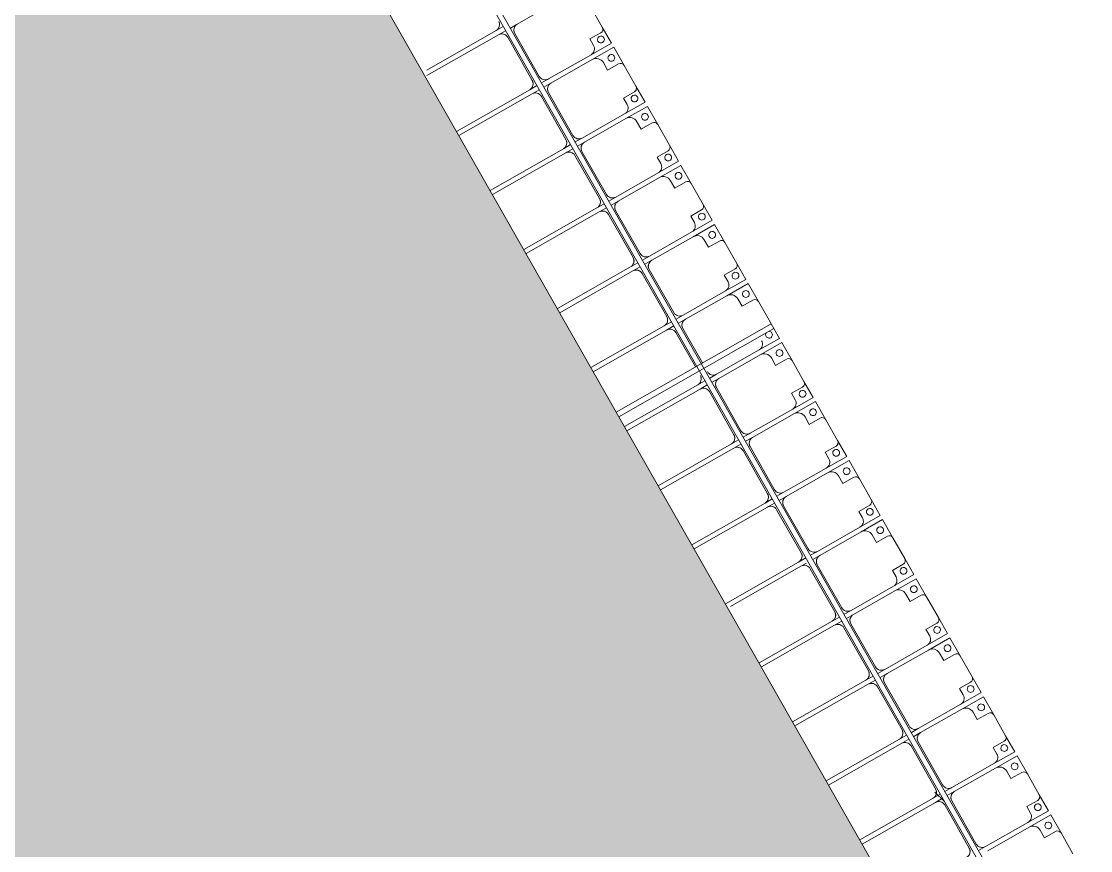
# Model space of a CAD drawing. Header units: millimetres. Extents: x -861324 to 439029, y -308065 to 694685.
# Drawn here: x -107971 to -100100, y -11007 to -4905 of the extents above; entities that cross this region are included whole.
import ezdxf

# ---------------------------------------------------------------- set-up
doc = ezdxf.new("R2010")
doc.units = ezdxf.units.MM
for name, color, linetype, lineweight in [('A-DETL-GENF', 92, 'Continuous', 9), ('A-DETL-THIN', 151, 'Continuous', 9), ('A-GENM', 13, 'Continuous', 9), ('C-TOPO-MAJR', 7, 'Continuous', 35), ('S-BEAM', 12, 'Continuous', 9)]:
    doc.layers.add(name, color=color, linetype=linetype, lineweight=lineweight)

# ---------------------------------------------------------------- blocks, each defined once
blk = doc.blocks.new('Dải phao đi lại kèm đỡ invester - DẢI PHAO ĐI LẠI-15551-BỐ TRÍ BÈ PIN HỒ BẢN MÒNG')
at = {"layer": 'A-GENM', "color": 7}
for p, q in [((93088.2, 1312.2), (92911.8, 1312.2)), ((93118.2, 1189.7), (93118.2, 1282.2)), ((93381.8, 1282.2), (93381.8, 1189.7)), ((93588.2, 1312.2), (93411.8, 1312.2)), ((93618.2, 1189.7), (93618.2, 1282.2)), ((93881.8, 1282.2), (93881.8, 1189.7)), ((94088.2, 1312.2), (93911.8, 1312.2)), ((94118.2, 1189.7), (94118.2, 1282.2)), ((94381.8, 1282.2), (94381.8, 1189.7)), ((94588.2, 1312.2), (94411.8, 1312.2)), ((94618.2, 1189.7), (94618.2, 1282.2)), ((94881.8, 1282.2), (94881.8, 1189.7)), ((95088.2, 1312.2), (94911.8, 1312.2)), ((95118.2, 1189.7), (95118.2, 1282.2)), ((95381.8, 1282.2), (95381.8, 1189.7)), ((95588.2, 1312.2), (95411.8, 1312.2)), ((95881.8, 1282.2), (95881.8, 1189.7)), ((96088.2, 1312.2), (95911.8, 1312.2)), ((96118.2, 1189.7), (96118.2, 1282.2)), ((96381.8, 1282.2), (96381.8, 1189.7)), ((96588.2, 1312.2), (96411.8, 1312.2)), ((96618.2, 1189.7), (96618.2, 1282.2)), ((96881.8, 1282.2), (96881.8, 1189.7)), ((97088.2, 1312.2), (96911.8, 1312.2)), ((97118.2, 1189.7), (97118.2, 1282.2)), ((97381.8, 1282.2), (97381.8, 1189.7)), ((97588.2, 1312.2), (97411.8, 1312.2)), ((97618.2, 1189.7), (97618.2, 1282.2)), ((97881.8, 1282.2), (97881.8, 1189.7)), ((98088.2, 1312.2), (97911.8, 1312.2)), ((98118.2, 1189.7), (98118.2, 1282.2)), ((98381.8, 1282.2), (98381.8, 1189.7)), ((98588.2, 1312.2), (98411.8, 1312.2)), ((98618.2, 1189.7), (98618.2, 1282.2)), ((98881.8, 1282.2), (98881.8, 1189.7)), ((99088.2, 1312.2), (98911.8, 1312.2)), ((99118.2, 1189.7), (99118.2, 1282.2)), ((99381.8, 1282.2), (99381.8, 1189.7)), ((99588.2, 1312.2), (99411.8, 1312.2)), ((99618.2, 1189.7), (99618.2, 1282.2)), ((99881.8, 1282.2), (99881.8, 1189.7)), ((100088.2, 1312.2), (99911.8, 1312.2)), ((93173.4, 1189.7), (93118.2, 1189.7)), ((93381.8, 1189.7), (93318.4, 1189.7)), ((93673.4, 1189.7), (93618.2, 1189.7)), ((93881.8, 1189.7), (93818.4, 1189.7)), ((94173.4, 1189.7), (94118.2, 1189.7)), ((94381.8, 1189.7), (94318.4, 1189.7)), ((94673.4, 1189.7), (94618.2, 1189.7)), ((94881.8, 1189.7), (94818.4, 1189.7)), ((95173.4, 1189.7), (95118.2, 1189.7)), ((95381.8, 1189.7), (95318.4, 1189.7)), ((95881.8, 1189.7), (95818.4, 1189.7)), ((96173.4, 1189.7), (96118.2, 1189.7)), ((96381.8, 1189.7), (96318.4, 1189.7)), ((96673.4, 1189.7), (96618.2, 1189.7)), ((96881.8, 1189.7), (96818.4, 1189.7)), ((97173.4, 1189.7), (97118.2, 1189.7)), ((97381.8, 1189.7), (97318.4, 1189.7)), ((97673.4, 1189.7), (97618.2, 1189.7)), ((97881.8, 1189.7), (97818.4, 1189.7)), ((98173.4, 1189.7), (98118.2, 1189.7)), ((98381.8, 1189.7), (98318.4, 1189.7)), ((98673.4, 1189.7), (98618.2, 1189.7)), ((98881.8, 1189.7), (98818.4, 1189.7)), ((99173.4, 1189.7), (99118.2, 1189.7)), ((99381.8, 1189.7), (99318.4, 1189.7)), ((99673.4, 1189.7), (99618.2, 1189.7)), ((99881.8, 1189.7), (99818.4, 1189.7)), ((92758.4, 1129.7), (92758.4, 779.7)), ((93223.4, 779.7), (93223.4, 1139.7)), ((93258.4, 1129.7), (93258.4, 779.7)), ((93723.4, 779.7), (93723.4, 1139.7)), ((93758.4, 1129.7), (93758.4, 779.7)), ((94223.4, 779.7), (94223.4, 1139.7)), ((94258.4, 1129.7), (94258.4, 779.7)), ((94723.4, 779.7), (94723.4, 1139.7)), ((94758.4, 1129.7), (94758.4, 779.7)), ((95223.4, 779.7), (95223.4, 1139.7)), ((95258.4, 1129.7), (95258.4, 779.7)), ((95723.4, 779.7), (95723.4, 1139.7)), ((95758.4, 1129.7), (95758.4, 779.7)), ((96223.4, 779.7), (96223.4, 1139.7)), ((96258.4, 1129.7), (96258.4, 779.7)), ((96723.4, 779.7), (96723.4, 1139.7)), ((96758.4, 1129.7), (96758.4, 779.7)), ((97223.4, 779.7), (97223.4, 1139.7)), ((97258.4, 1129.7), (97258.4, 779.7)), ((97723.4, 779.7), (97723.4, 1139.7)), ((97758.4, 1129.7), (97758.4, 779.7)), ((98223.4, 779.7), (98223.4, 1139.7)), ((98258.4, 1129.7), (98258.4, 779.7)), ((98723.4, 779.7), (98723.4, 1139.7)), ((98758.4, 1129.7), (98758.4, 779.7)), ((99223.4, 779.7), (99223.4, 1139.7)), ((99258.4, 1129.7), (99258.4, 779.7)), ((99723.4, 779.7), (99723.4, 1139.7)), ((99758.4, 1129.7), (99758.4, 779.7)), ((92758.4, 721.1), (92758.4, 779.7)), ((92808.4, 729.7), (93173.4, 729.7)), ((93223.4, 779.7), (93223.4, 721.1)), ((93258.4, 721.1), (93258.4, 779.7)), ((93308.4, 729.7), (93673.4, 729.7)), ((93723.4, 779.7), (93723.4, 721.1)), ((93758.4, 721.1), (93758.4, 779.7)), ((93808.4, 729.7), (94173.4, 729.7)), ((94223.4, 779.7), (94223.4, 721.1)), ((94258.4, 721.1), (94258.4, 779.7)), ((94308.4, 729.7), (94673.4, 729.7)), ((94723.4, 779.7), (94723.4, 721.1)), ((94758.4, 721.1), (94758.4, 779.7)), ((94808.4, 729.7), (95173.4, 729.7)), ((95223.4, 779.7), (95223.4, 721.1)), ((95258.4, 721.1), (95258.4, 779.7)), ((95308.4, 729.7), (95599.8, 729.7)), ((95723.4, 779.7), (95723.4, 721.1)), ((95758.4, 721.1), (95758.4, 779.7)), ((95808.4, 729.7), (96173.4, 729.7)), ((96223.4, 779.7), (96223.4, 721.1)), ((96258.4, 721.1), (96258.4, 779.7)), ((96308.4, 729.7), (96673.4, 729.7)), ((96723.4, 779.7), (96723.4, 721.1)), ((96758.4, 721.1), (96758.4, 779.7)), ((96808.4, 729.7), (97173.4, 729.7)), ((97223.4, 779.7), (97223.4, 721.1)), ((97258.4, 721.1), (97258.4, 779.7)), ((97308.4, 729.7), (97673.4, 729.7)), ((97723.4, 779.7), (97723.4, 721.1)), ((97758.4, 721.1), (97758.4, 779.7)), ((97808.4, 729.7), (98173.4, 729.7)), ((98223.4, 779.7), (98223.4, 721.1)), ((98258.4, 721.1), (98258.4, 779.7)), ((98308.4, 729.7), (98673.4, 729.7)), ((98723.4, 779.7), (98723.4, 721.1)), ((98758.4, 721.1), (98758.4, 779.7)), ((98808.4, 729.7), (99173.4, 729.7)), ((99223.4, 779.7), (99223.4, 721.1)), ((99258.4, 721.1), (99258.4, 779.7)), ((99308.4, 729.7), (99673.4, 729.7)), ((99723.4, 779.7), (99723.4, 721.1)), ((92723.4, 681.1), (92723.4, 620.3)), ((92758.4, 620.3), (92758.4, 681.1)), ((93173.4, 670.3), (92808.4, 670.3)), ((93223.4, 681.1), (93223.4, 620.3)), ((93258.4, 620.3), (93258.4, 681.1)), ((93673.4, 670.3), (93308.4, 670.3)), ((93723.4, 681.1), (93723.4, 620.3)), ((93758.4, 620.3), (93758.4, 681.1)), ((94173.4, 670.3), (93808.4, 670.3)), ((94223.4, 681.1), (94223.4, 620.3)), ((94258.4, 620.3), (94258.4, 681.1)), ((94673.4, 670.3), (94308.4, 670.3)), ((94723.4, 681.1), (94723.4, 620.3)), ((94758.4, 620.3), (94758.4, 681.1)), ((95173.4, 670.3), (94808.4, 670.3)), ((95223.4, 681.1), (95223.4, 620.3)), ((95258.4, 620.3), (95258.4, 681.1)), ((95599.8, 670.3), (95308.4, 670.3)), ((95723.4, 681.1), (95723.4, 620.3)), ((95758.4, 620.3), (95758.4, 681.1)), ((96173.4, 670.3), (95808.4, 670.3)), ((96223.4, 681.1), (96223.4, 620.3)), ((96258.4, 620.3), (96258.4, 681.1)), ((96673.4, 670.3), (96308.4, 670.3)), ((96723.4, 681.1), (96723.4, 620.3)), ((96758.4, 620.3), (96758.4, 681.1)), ((97173.4, 670.3), (96808.4, 670.3)), ((97223.4, 681.1), (97223.4, 620.3)), ((97258.4, 620.3), (97258.4, 665.8)), ((97673.4, 670.3), (97308.4, 670.3)), ((97723.4, 681.1), (97723.4, 620.3)), ((97758.4, 620.3), (97758.4, 681.1)), ((98173.4, 670.3), (97808.4, 670.3)), ((98223.4, 681.1), (98223.4, 620.3)), ((98258.4, 620.3), (98258.4, 681.1)), ((98673.4, 670.3), (98308.4, 670.3)), ((98723.4, 681.1), (98723.4, 620.3)), ((98758.4, 620.3), (98758.4, 681.1)), ((99173.4, 670.3), (98808.4, 670.3)), ((99223.4, 681.1), (99223.4, 620.3)), ((99258.4, 620.3), (99258.4, 681.1)), ((99673.4, 670.3), (99308.4, 670.3)), ((92723.4, 33.5), (92723.4, 620.3)), ((92758.4, 620.3), (92758.4, 13.5)), ((93223.4, 0), (93223.4, 620.3)), ((93258.4, 620.3), (93258.4, 0)), ((93723.4, 0), (93723.4, 620.3)), ((93758.4, 620.3), (93758.4, 0)), ((94223.4, 0), (94223.4, 620.3)), ((94258.4, 620.3), (94258.4, 0)), ((94723.4, 0), (94723.4, 620.3)), ((94758.4, 620.3), (94758.4, 0)), ((95223.4, 0), (95223.4, 620.3)), ((95258.4, 620.3), (95258.4, 0)), ((95723.4, 0), (95723.4, 620.3)), ((95758.4, 620.3), (95758.4, 0)), ((96223.4, 0), (96223.4, 620.3)), ((96258.4, 620.3), (96258.4, 0)), ((96723.4, 0), (96723.4, 620.3)), ((96758.4, 620.3), (96758.4, 0)), ((97223.4, 0), (97223.4, 620.3)), ((97258.4, 620.3), (97258.4, 22.4)), ((97723.4, 0), (97723.4, 620.3)), ((97758.4, 620.3), (97758.4, 0)), ((98223.4, 0), (98223.4, 620.3)), ((98258.4, 620.3), (98258.4, 0)), ((98723.4, 0), (98723.4, 620.3)), ((98758.4, 620.3), (98758.4, 0)), ((99223.4, 0), (99223.4, 620.3)), ((99258.4, 620.3), (99258.4, 0))]:
    blk.add_line(p, q, dxfattribs=at)
at = {"layer": 'A-GENM', "color": 9}
for p, q in [((93088.2, 1312.2), (93223.4, 1312.2)), ((93223.4, 1312.2), (93088.2, 1312.2)), ((93118.2, 1282.2), (93118.2, 1189.7)), ((93118.2, 1282.2), (93118.2, 1189.7)), ((93118.2, 1189.7), (93118.2, 1282.2)), ((93223.4, 1312.2), (93223.4, 1139.7)), ((93223.4, 1139.7), (93223.4, 1312.2)), ((93258.4, 1312.2), (93411.8, 1312.2)), ((93258.4, 1129.7), (93258.4, 1312.2)), ((93258.4, 1312.2), (93258.4, 1129.7)), ((93411.8, 1312.2), (93258.4, 1312.2)), ((93381.8, 1189.7), (93381.8, 1282.2)), ((93381.8, 1189.7), (93381.8, 1282.2)), ((93381.8, 1282.2), (93381.8, 1189.7)), ((93588.2, 1312.2), (93723.4, 1312.2)), ((93723.4, 1312.2), (93588.2, 1312.2)), ((93618.2, 1282.2), (93618.2, 1189.7)), ((93618.2, 1282.2), (93618.2, 1189.7)), ((93618.2, 1189.7), (93618.2, 1282.2)), ((93723.4, 1312.2), (93723.4, 1139.7)), ((93723.4, 1139.7), (93723.4, 1312.2)), ((93758.4, 1312.2), (93911.8, 1312.2)), ((93758.4, 1129.7), (93758.4, 1312.2)), ((93758.4, 1312.2), (93758.4, 1129.7)), ((93911.8, 1312.2), (93758.4, 1312.2)), ((93881.8, 1189.7), (93881.8, 1282.2)), ((93881.8, 1189.7), (93881.8, 1282.2)), ((93881.8, 1282.2), (93881.8, 1189.7)), ((94088.2, 1312.2), (94223.4, 1312.2)), ((94223.4, 1312.2), (94088.2, 1312.2)), ((94118.2, 1282.2), (94118.2, 1189.7)), ((94118.2, 1282.2), (94118.2, 1189.7)), ((94118.2, 1189.7), (94118.2, 1282.2)), ((94223.4, 1312.2), (94223.4, 1139.7)), ((94223.4, 1139.7), (94223.4, 1312.2)), ((94258.4, 1312.2), (94411.8, 1312.2)), ((94258.4, 1129.7), (94258.4, 1312.2)), ((94258.4, 1312.2), (94258.4, 1129.7)), ((94411.8, 1312.2), (94258.4, 1312.2)), ((94381.8, 1189.7), (94381.8, 1282.2)), ((94381.8, 1189.7), (94381.8, 1282.2)), ((94381.8, 1282.2), (94381.8, 1189.7)), ((94588.2, 1312.2), (94723.4, 1312.2)), ((94723.4, 1312.2), (94588.2, 1312.2)), ((94618.2, 1282.2), (94618.2, 1189.7)), ((94618.2, 1282.2), (94618.2, 1189.7)), ((94618.2, 1189.7), (94618.2, 1282.2)), ((94723.4, 1312.2), (94723.4, 1139.7)), ((94723.4, 1139.7), (94723.4, 1312.2)), ((94758.4, 1312.2), (94911.8, 1312.2)), ((94758.4, 1129.7), (94758.4, 1312.2)), ((94758.4, 1312.2), (94758.4, 1129.7)), ((94911.8, 1312.2), (94758.4, 1312.2)), ((94881.8, 1189.7), (94881.8, 1282.2)), ((94881.8, 1189.7), (94881.8, 1282.2)), ((94881.8, 1282.2), (94881.8, 1189.7)), ((95088.2, 1312.2), (95223.4, 1312.2)), ((95223.4, 1312.2), (95088.2, 1312.2)), ((95118.2, 1282.2), (95118.2, 1189.7)), ((95118.2, 1282.2), (95118.2, 1189.7)), ((95118.2, 1189.7), (95118.2, 1282.2)), ((95223.4, 1312.2), (95223.4, 1139.7)), ((95223.4, 1139.7), (95223.4, 1312.2)), ((95258.4, 1312.2), (95411.8, 1312.2)), ((95258.4, 1129.7), (95258.4, 1312.2)), ((95258.4, 1312.2), (95258.4, 1129.7)), ((95411.8, 1312.2), (95258.4, 1312.2)), ((95381.8, 1189.7), (95381.8, 1282.2)), ((95381.8, 1189.7), (95381.8, 1282.2)), ((95381.8, 1282.2), (95381.8, 1189.7)), ((95639.8, 1312.2), (95723.4, 1312.2)), ((95723.4, 1312.2), (95639.8, 1312.2)), ((95723.4, 1312.2), (95723.4, 1139.7)), ((95723.4, 1139.7), (95723.4, 1312.2)), ((95758.4, 1312.2), (95911.8, 1312.2)), ((95758.4, 1129.7), (95758.4, 1312.2)), ((95758.4, 1312.2), (95758.4, 1129.7)), ((95911.8, 1312.2), (95758.4, 1312.2)), ((95881.8, 1189.7), (95881.8, 1282.2)), ((95881.8, 1189.7), (95881.8, 1282.2)), ((95881.8, 1282.2), (95881.8, 1189.7)), ((96088.2, 1312.2), (96223.4, 1312.2)), ((96223.4, 1312.2), (96088.2, 1312.2)), ((96118.2, 1282.2), (96118.2, 1189.7)), ((96118.2, 1282.2), (96118.2, 1189.7)), ((96118.2, 1189.7), (96118.2, 1282.2)), ((96223.4, 1312.2), (96223.4, 1139.7)), ((96223.4, 1139.7), (96223.4, 1312.2)), ((96258.4, 1312.2), (96411.8, 1312.2)), ((96258.4, 1129.7), (96258.4, 1312.2)), ((96258.4, 1312.2), (96258.4, 1129.7)), ((96411.8, 1312.2), (96258.4, 1312.2)), ((96381.8, 1189.7), (96381.8, 1282.2)), ((96381.8, 1189.7), (96381.8, 1282.2)), ((96381.8, 1282.2), (96381.8, 1189.7)), ((96588.2, 1312.2), (96723.4, 1312.2)), ((96723.4, 1312.2), (96588.2, 1312.2)), ((96618.2, 1282.2), (96618.2, 1189.7)), ((96618.2, 1282.2), (96618.2, 1189.7)), ((96618.2, 1189.7), (96618.2, 1282.2)), ((96723.4, 1312.2), (96723.4, 1139.7)), ((96723.4, 1139.7), (96723.4, 1312.2)), ((96758.4, 1312.2), (96911.8, 1312.2)), ((96758.4, 1129.7), (96758.4, 1312.2)), ((96758.4, 1312.2), (96758.4, 1129.7)), ((96911.8, 1312.2), (96758.4, 1312.2)), ((96881.8, 1189.7), (96881.8, 1282.2)), ((96881.8, 1189.7), (96881.8, 1282.2)), ((96881.8, 1282.2), (96881.8, 1189.7)), ((97088.2, 1312.2), (97223.4, 1312.2)), ((97223.4, 1312.2), (97088.2, 1312.2)), ((97118.2, 1282.2), (97118.2, 1189.7)), ((97118.2, 1282.2), (97118.2, 1189.7)), ((97118.2, 1189.7), (97118.2, 1282.2)), ((97223.4, 1312.2), (97223.4, 1139.7)), ((97223.4, 1139.7), (97223.4, 1312.2)), ((97258.4, 1312.2), (97411.8, 1312.2)), ((97258.4, 1129.7), (97258.4, 1312.2)), ((97258.4, 1312.2), (97258.4, 1129.7)), ((97411.8, 1312.2), (97258.4, 1312.2)), ((97381.8, 1189.7), (97381.8, 1282.2)), ((97381.8, 1189.7), (97381.8, 1282.2)), ((97381.8, 1282.2), (97381.8, 1189.7)), ((97588.2, 1312.2), (97723.4, 1312.2)), ((97723.4, 1312.2), (97588.2, 1312.2)), ((97618.2, 1282.2), (97618.2, 1189.7)), ((97618.2, 1282.2), (97618.2, 1189.7)), ((97618.2, 1189.7), (97618.2, 1282.2)), ((97723.4, 1312.2), (97723.4, 1139.7)), ((97723.4, 1139.7), (97723.4, 1312.2)), ((97758.4, 1312.2), (97911.8, 1312.2)), ((97758.4, 1129.7), (97758.4, 1312.2)), ((97758.4, 1312.2), (97758.4, 1129.7)), ((97911.8, 1312.2), (97758.4, 1312.2)), ((97881.8, 1189.7), (97881.8, 1282.2)), ((97881.8, 1189.7), (97881.8, 1282.2)), ((97881.8, 1282.2), (97881.8, 1189.7)), ((98088.2, 1312.2), (98223.4, 1312.2)), ((98223.4, 1312.2), (98088.2, 1312.2)), ((98118.2, 1282.2), (98118.2, 1189.7)), ((98118.2, 1282.2), (98118.2, 1189.7)), ((98118.2, 1189.7), (98118.2, 1282.2)), ((98223.4, 1312.2), (98223.4, 1139.7)), ((98223.4, 1139.7), (98223.4, 1312.2)), ((98258.4, 1312.2), (98411.8, 1312.2)), ((98258.4, 1129.7), (98258.4, 1312.2)), ((98258.4, 1312.2), (98258.4, 1129.7)), ((98411.8, 1312.2), (98258.4, 1312.2)), ((98381.8, 1189.7), (98381.8, 1282.2)), ((98381.8, 1189.7), (98381.8, 1282.2)), ((98381.8, 1282.2), (98381.8, 1189.7)), ((98588.2, 1312.2), (98723.4, 1312.2)), ((98723.4, 1312.2), (98588.2, 1312.2)), ((98618.2, 1282.2), (98618.2, 1189.7)), ((98618.2, 1282.2), (98618.2, 1189.7)), ((98618.2, 1189.7), (98618.2, 1282.2)), ((98723.4, 1312.2), (98723.4, 1139.7)), ((98723.4, 1139.7), (98723.4, 1312.2)), ((98758.4, 1312.2), (98911.8, 1312.2)), ((98758.4, 1129.7), (98758.4, 1312.2)), ((98758.4, 1312.2), (98758.4, 1129.7)), ((98911.8, 1312.2), (98758.4, 1312.2)), ((98881.8, 1189.7), (98881.8, 1282.2)), ((98881.8, 1189.7), (98881.8, 1282.2)), ((98881.8, 1282.2), (98881.8, 1189.7)), ((99088.2, 1312.2), (99223.4, 1312.2)), ((99223.4, 1312.2), (99088.2, 1312.2)), ((99118.2, 1282.2), (99118.2, 1189.7)), ((99118.2, 1282.2), (99118.2, 1189.7)), ((99118.2, 1189.7), (99118.2, 1282.2)), ((99223.4, 1312.2), (99223.4, 1139.7)), ((99223.4, 1139.7), (99223.4, 1312.2)), ((99258.4, 1312.2), (99411.8, 1312.2)), ((99258.4, 1129.7), (99258.4, 1312.2)), ((99258.4, 1312.2), (99258.4, 1129.7)), ((99411.8, 1312.2), (99258.4, 1312.2)), ((99381.8, 1189.7), (99381.8, 1282.2)), ((99381.8, 1189.7), (99381.8, 1282.2)), ((99381.8, 1282.2), (99381.8, 1189.7)), ((99588.2, 1312.2), (99723.4, 1312.2)), ((99723.4, 1312.2), (99588.2, 1312.2)), ((99618.2, 1282.2), (99618.2, 1189.7)), ((99618.2, 1282.2), (99618.2, 1189.7)), ((99618.2, 1189.7), (99618.2, 1282.2)), ((99723.4, 1312.2), (99723.4, 1139.7)), ((99723.4, 1139.7), (99723.4, 1312.2)), ((99758.4, 1312.2), (99911.8, 1312.2)), ((99758.4, 1129.7), (99758.4, 1312.2)), ((99758.4, 1312.2), (99758.4, 1129.7)), ((99911.8, 1312.2), (99758.4, 1312.2)), ((99881.8, 1189.7), (99881.8, 1282.2)), ((99881.8, 1189.7), (99881.8, 1282.2)), ((99881.8, 1282.2), (99881.8, 1189.7)), ((93118.2, 1189.7), (93173.4, 1189.7)), ((93118.2, 1189.7), (93173.4, 1189.7)), ((93173.4, 1189.7), (93118.2, 1189.7)), ((93318.4, 1189.7), (93381.8, 1189.7)), ((93318.4, 1189.7), (93381.8, 1189.7)), ((93381.8, 1189.7), (93318.4, 1189.7)), ((93618.2, 1189.7), (93673.4, 1189.7)), ((93618.2, 1189.7), (93673.4, 1189.7)), ((93673.4, 1189.7), (93618.2, 1189.7)), ((93818.4, 1189.7), (93881.8, 1189.7)), ((93818.4, 1189.7), (93881.8, 1189.7)), ((93881.8, 1189.7), (93818.4, 1189.7)), ((94118.2, 1189.7), (94173.4, 1189.7)), ((94118.2, 1189.7), (94173.4, 1189.7)), ((94173.4, 1189.7), (94118.2, 1189.7)), ((94318.4, 1189.7), (94381.8, 1189.7)), ((94318.4, 1189.7), (94381.8, 1189.7)), ((94381.8, 1189.7), (94318.4, 1189.7)), ((94618.2, 1189.7), (94673.4, 1189.7)), ((94618.2, 1189.7), (94673.4, 1189.7)), ((94673.4, 1189.7), (94618.2, 1189.7)), ((94818.4, 1189.7), (94881.8, 1189.7)), ((94818.4, 1189.7), (94881.8, 1189.7)), ((94881.8, 1189.7), (94818.4, 1189.7)), ((95118.2, 1189.7), (95173.4, 1189.7)), ((95118.2, 1189.7), (95173.4, 1189.7)), ((95173.4, 1189.7), (95118.2, 1189.7)), ((95318.4, 1189.7), (95381.8, 1189.7)), ((95318.4, 1189.7), (95381.8, 1189.7)), ((95381.8, 1189.7), (95318.4, 1189.7)), ((95818.4, 1189.7), (95881.8, 1189.7)), ((95818.4, 1189.7), (95881.8, 1189.7)), ((95881.8, 1189.7), (95818.4, 1189.7)), ((96118.2, 1189.7), (96173.4, 1189.7)), ((96118.2, 1189.7), (96173.4, 1189.7)), ((96173.4, 1189.7), (96118.2, 1189.7)), ((96318.4, 1189.7), (96338.5, 1189.7)), ((96318.4, 1189.7), (96338.5, 1189.7)), ((96338.5, 1189.7), (96318.4, 1189.7)), ((96618.2, 1189.7), (96673.4, 1189.7)), ((96618.2, 1189.7), (96673.4, 1189.7)), ((96673.4, 1189.7), (96618.2, 1189.7)), ((96818.4, 1189.7), (96881.8, 1189.7)), ((96818.4, 1189.7), (96881.8, 1189.7)), ((96881.8, 1189.7), (96818.4, 1189.7)), ((97118.2, 1189.7), (97173.4, 1189.7)), ((97118.2, 1189.7), (97173.4, 1189.7)), ((97173.4, 1189.7), (97118.2, 1189.7)), ((97318.4, 1189.7), (97381.8, 1189.7)), ((97318.4, 1189.7), (97381.8, 1189.7)), ((97381.8, 1189.7), (97318.4, 1189.7)), ((97618.2, 1189.7), (97673.4, 1189.7)), ((97618.2, 1189.7), (97673.4, 1189.7)), ((97673.4, 1189.7), (97618.2, 1189.7)), ((97818.4, 1189.7), (97881.8, 1189.7)), ((97818.4, 1189.7), (97881.8, 1189.7)), ((97881.8, 1189.7), (97818.4, 1189.7)), ((98118.2, 1189.7), (98173.4, 1189.7)), ((98118.2, 1189.7), (98173.4, 1189.7)), ((98173.4, 1189.7), (98118.2, 1189.7)), ((98318.4, 1189.7), (98381.8, 1189.7)), ((98318.4, 1189.7), (98381.8, 1189.7)), ((98381.8, 1189.7), (98318.4, 1189.7)), ((98618.2, 1189.7), (98673.4, 1189.7)), ((98618.2, 1189.7), (98673.4, 1189.7)), ((98673.4, 1189.7), (98618.2, 1189.7)), ((98818.4, 1189.7), (98881.8, 1189.7)), ((98818.4, 1189.7), (98881.8, 1189.7)), ((98881.8, 1189.7), (98818.4, 1189.7)), ((99118.2, 1189.7), (99173.4, 1189.7)), ((99118.2, 1189.7), (99173.4, 1189.7)), ((99173.4, 1189.7), (99118.2, 1189.7)), ((99318.4, 1189.7), (99381.8, 1189.7)), ((99318.4, 1189.7), (99381.8, 1189.7)), ((99381.8, 1189.7), (99318.4, 1189.7)), ((99618.2, 1189.7), (99673.4, 1189.7)), ((99618.2, 1189.7), (99673.4, 1189.7)), ((99673.4, 1189.7), (99618.2, 1189.7)), ((99818.4, 1189.7), (99881.8, 1189.7)), ((99818.4, 1189.7), (99881.8, 1189.7)), ((99881.8, 1189.7), (99818.4, 1189.7)), ((92758.4, 721.1), (92758.4, 779.7)), ((93223.4, 779.7), (93223.4, 721.1)), ((93258.4, 721.1), (93258.4, 779.7)), ((93723.4, 779.7), (93723.4, 721.1)), ((93758.4, 721.1), (93758.4, 779.7)), ((94223.4, 779.7), (94223.4, 721.1)), ((94258.4, 721.1), (94258.4, 779.7)), ((94723.4, 779.7), (94723.4, 721.1)), ((94758.4, 721.1), (94758.4, 779.7)), ((95223.4, 779.7), (95223.4, 721.1)), ((95258.4, 721.1), (95258.4, 779.7)), ((95723.4, 779.7), (95723.4, 721.1)), ((95758.4, 721.1), (95758.4, 779.7)), ((96223.4, 779.7), (96223.4, 721.1)), ((96258.4, 721.1), (96258.4, 779.7)), ((96723.4, 779.7), (96723.4, 721.1)), ((96758.4, 721.1), (96758.4, 779.7)), ((97223.4, 779.7), (97223.4, 721.1)), ((97258.4, 721.1), (97258.4, 779.7)), ((97723.4, 779.7), (97723.4, 721.1)), ((97758.4, 721.1), (97758.4, 779.7)), ((98223.4, 779.7), (98223.4, 721.1)), ((98258.4, 721.1), (98258.4, 779.7)), ((98723.4, 779.7), (98723.4, 721.1)), ((98758.4, 721.1), (98758.4, 779.7)), ((99223.4, 779.7), (99223.4, 721.1)), ((99258.4, 721.1), (99258.4, 779.7)), ((99723.4, 779.7), (99723.4, 721.1)), ((92723.4, 681.1), (92723.4, 620.3)), ((92758.4, 620.3), (92758.4, 681.1)), ((93223.4, 681.1), (93223.4, 620.3)), ((93258.4, 620.3), (93258.4, 681.1)), ((93723.4, 681.1), (93723.4, 620.3)), ((93758.4, 620.3), (93758.4, 681.1)), ((94223.4, 681.1), (94223.4, 620.3)), ((94258.4, 620.3), (94258.4, 681.1)), ((94723.4, 681.1), (94723.4, 620.3)), ((94758.4, 620.3), (94758.4, 681.1)), ((95223.4, 681.1), (95223.4, 620.3)), ((95258.4, 620.3), (95258.4, 681.1)), ((95723.4, 681.1), (95723.4, 620.3)), ((95758.4, 620.3), (95758.4, 681.1)), ((96223.4, 681.1), (96223.4, 620.3)), ((96258.4, 620.3), (96258.4, 681.1)), ((96723.4, 681.1), (96723.4, 620.3)), ((96758.4, 620.3), (96758.4, 681.1)), ((97223.4, 681.1), (97223.4, 620.3)), ((97723.4, 681.1), (97723.4, 620.3)), ((97758.4, 620.3), (97758.4, 681.1)), ((98223.4, 681.1), (98223.4, 620.3)), ((98258.4, 620.3), (98258.4, 681.1)), ((98723.4, 681.1), (98723.4, 620.3)), ((98758.4, 620.3), (98758.4, 681.1)), ((99223.4, 681.1), (99223.4, 620.3)), ((99258.4, 620.3), (99258.4, 681.1))]:
    blk.add_line(p, q, dxfattribs=at)
at = {"layer": 'A-GENM', "color": 7}
for centre, radius, start, end in [((93088.2, 1282.2), 30, 360, 90), ((93411.8, 1282.2), 30, 90, 180), ((93588.2, 1282.2), 30, 360, 90), ((93911.8, 1282.2), 30, 90, 180), ((94088.2, 1282.2), 30, 360, 90), ((94411.8, 1282.2), 30, 90, 180), ((94588.2, 1282.2), 30, 360, 90), ((94911.8, 1282.2), 30, 90, 180), ((95088.2, 1282.2), 30, 360, 90), ((95411.8, 1282.2), 30, 90, 180), ((95588.2, 1282.2), 30, 60, 90), ((95911.8, 1282.2), 30, 90, 180), ((96088.2, 1282.2), 30, 360, 90), ((96411.8, 1282.2), 30, 90, 180), ((96588.2, 1282.2), 30, 360, 90), ((96911.8, 1282.2), 30, 90, 180), ((97088.2, 1282.2), 30, 360, 90), ((97411.8, 1282.2), 30, 90, 180), ((97588.2, 1282.2), 30, 360, 90), ((97911.8, 1282.2), 30, 90, 180), ((98088.2, 1282.2), 30, 360, 90), ((98411.8, 1282.2), 30, 90, 180), ((98588.2, 1282.2), 30, 360, 90), ((98911.8, 1282.2), 30, 90, 180), ((99088.2, 1282.2), 30, 360, 90), ((99411.8, 1282.2), 30, 90, 180), ((99588.2, 1282.2), 30, 360, 90), ((99911.8, 1282.2), 30, 90, 180), ((93173.4, 1139.7), 50, 0, 90), ((93318.4, 1129.7), 60, 90, 180), ((93673.4, 1139.7), 50, 0, 90), ((93818.4, 1129.7), 60, 90, 180), ((94173.4, 1139.7), 50, 0, 90), ((94318.4, 1129.7), 60, 90, 180), ((94673.4, 1139.7), 50, 0, 90), ((94818.4, 1129.7), 60, 90, 180), ((95173.4, 1139.7), 50, 0, 90), ((95318.4, 1129.7), 60, 90, 180), ((95673.4, 1139.7), 50, 0, 90), ((95818.4, 1129.7), 60, 90, 180), ((96173.4, 1139.7), 50, 0, 90), ((96318.4, 1129.7), 60, 90, 180), ((96673.4, 1139.7), 50, 0, 90), ((96818.4, 1129.7), 60, 90, 180), ((97173.4, 1139.7), 50, 0, 90), ((97318.4, 1129.7), 60, 90, 180), ((97673.4, 1139.7), 50, 0, 90), ((97818.4, 1129.7), 60, 90, 180), ((98173.4, 1139.7), 50, 0, 90), ((98318.4, 1129.7), 60, 90, 180), ((98673.4, 1139.7), 50, 0, 90), ((98818.4, 1129.7), 60, 90, 180), ((99173.4, 1139.7), 50, 0, 90), ((99318.4, 1129.7), 60, 90, 180), ((99673.4, 1139.7), 50, 0, 90), ((99818.4, 1129.7), 60, 90, 180), ((92808.4, 779.7), 50, 180, 270), ((92808.4, 779.7), 50, 210, 270), ((93173.4, 779.7), 50, 270, 0), ((93173.4, 779.7), 50, 300, 0), ((93308.4, 779.7), 50, 180, 270), ((93308.4, 779.7), 50, 210, 270), ((93673.4, 779.7), 50, 270, 0), ((93673.4, 779.7), 50, 300, 0), ((93808.4, 779.7), 50, 180, 270), ((93808.4, 779.7), 50, 210, 270), ((94173.4, 779.7), 50, 270, 0), ((94173.4, 779.7), 50, 300, 0), ((94308.4, 779.7), 50, 180, 270), ((94308.4, 779.7), 50, 210, 270), ((94673.4, 779.7), 50, 270, 0), ((94673.4, 779.7), 50, 300, 0), ((94808.4, 779.7), 50, 180, 270), ((94808.4, 779.7), 50, 210, 270), ((95173.4, 779.7), 50, 270, 0), ((95173.4, 779.7), 50, 300, 0), ((95308.4, 779.7), 50, 180, 270), ((95308.4, 779.7), 50, 210, 270), ((95673.4, 779.7), 50, 270, 0), ((95673.4, 779.7), 50, 300, 0), ((95808.4, 779.7), 50, 180, 270), ((95808.4, 779.7), 50, 210, 270), ((96173.4, 779.7), 50, 270, 0), ((96173.4, 779.7), 50, 300, 0), ((96308.4, 779.7), 50, 180, 270), ((96308.4, 779.7), 50, 210, 270), ((96673.4, 779.7), 50, 270, 0), ((96673.4, 779.7), 50, 300, 0), ((96808.4, 779.7), 50, 180, 270), ((96808.4, 779.7), 50, 210, 270), ((97173.4, 779.7), 50, 270, 0), ((97173.4, 779.7), 50, 300, 0), ((97308.4, 779.7), 50, 180, 270), ((97308.4, 779.7), 50, 210, 270), ((97673.4, 779.7), 50, 270, 0), ((97673.4, 779.7), 50, 300, 0), ((97808.4, 779.7), 50, 180, 270), ((97808.4, 779.7), 50, 210, 270), ((98173.4, 779.7), 50, 270, 0), ((98173.4, 779.7), 50, 300, 0), ((98308.4, 779.7), 50, 180, 270), ((98308.4, 779.7), 50, 210, 270), ((98673.4, 779.7), 50, 270, 0), ((98673.4, 779.7), 50, 300, 0), ((98808.4, 779.7), 50, 180, 270), ((98808.4, 779.7), 50, 210, 270), ((99173.4, 779.7), 50, 270, 0), ((99173.4, 779.7), 50, 300, 0), ((99308.4, 779.7), 50, 180, 270), ((99308.4, 779.7), 50, 210, 270), ((99673.4, 779.7), 50, 270, 0), ((99673.4, 779.7), 50, 300, 0), ((92673.4, 620.3), 50, 360, 90), ((92673.4, 620.3), 50, 30, 90), ((92808.4, 620.3), 50, 90, 180), ((92808.4, 620.3), 50, 120, 180), ((93173.4, 620.3), 50, 360, 90), ((93173.4, 620.3), 50, 30, 90), ((93308.4, 620.3), 50, 90, 180), ((93308.4, 620.3), 50, 120, 180), ((93673.4, 620.3), 50, 360, 90), ((93673.4, 620.3), 50, 30, 90), ((93808.4, 620.3), 50, 90, 180), ((93808.4, 620.3), 50, 120, 180), ((94173.4, 620.3), 50, 360, 90), ((94173.4, 620.3), 50, 30, 90), ((94308.4, 620.3), 50, 90, 180), ((94308.4, 620.3), 50, 120, 180), ((94673.4, 620.3), 50, 360, 90), ((94673.4, 620.3), 50, 30, 90), ((94808.4, 620.3), 50, 90, 180), ((94808.4, 620.3), 50, 120, 180), ((95173.4, 620.3), 50, 360, 90), ((95173.4, 620.3), 50, 30, 90), ((95308.4, 620.3), 50, 90, 180), ((95308.4, 620.3), 50, 120, 180), ((95673.4, 620.3), 50, 360, 90), ((95673.4, 620.3), 50, 30, 90), ((95808.4, 620.3), 50, 90, 180), ((95808.4, 620.3), 50, 120, 180), ((96173.4, 620.3), 50, 360, 90), ((96173.4, 620.3), 50, 30, 90), ((96308.4, 620.3), 50, 90, 180), ((96308.4, 620.3), 50, 120, 180), ((96673.4, 620.3), 50, 360, 90), ((96673.4, 620.3), 50, 30, 90), ((96808.4, 620.3), 50, 90, 180), ((96808.4, 620.3), 50, 120, 180), ((97173.4, 620.3), 50, 360, 90), ((97173.4, 620.3), 50, 30, 90), ((97308.4, 620.3), 50, 90, 180), ((97308.4, 620.3), 50, 120, 180), ((97673.4, 620.3), 50, 360, 90), ((97673.4, 620.3), 50, 30, 90), ((97808.4, 620.3), 50, 90, 180), ((97808.4, 620.3), 50, 120, 180), ((98173.4, 620.3), 50, 360, 90), ((98173.4, 620.3), 50, 30, 90), ((98308.4, 620.3), 50, 90, 180), ((98308.4, 620.3), 50, 120, 180), ((98673.4, 620.3), 50, 360, 90), ((98673.4, 620.3), 50, 30, 90), ((98808.4, 620.3), 50, 90, 180), ((98808.4, 620.3), 50, 120, 180), ((99173.4, 620.3), 50, 360, 90), ((99173.4, 620.3), 50, 30, 90), ((99308.4, 620.3), 50, 90, 180), ((99308.4, 620.3), 50, 120, 180), ((99673.4, 620.3), 50, 360, 90), ((99673.4, 620.3), 50, 30, 90)]:
    blk.add_arc(centre, radius, start, end, dxfattribs=at)
at = {"layer": 'A-GENM', "color": 9}
for centre, radius, start, end in [((93088.2, 1282.2), 30, 0, 90), ((93088.2, 1282.2), 30, 360, 90), ((93088.2, 1282.2), 30, 360, 90), ((93161.8, 1258.6), 25, 90, 270), ((93161.8, 1258.6), 25, 90, 270), ((93161.8, 1258.6), 25, 270, 90), ((93161.8, 1258.6), 25, 270, 90), ((93316.8, 1258.6), 25, 90, 270), ((93316.8, 1258.6), 25, 90, 270), ((93316.8, 1258.6), 25, 270, 90), ((93316.8, 1258.6), 25, 270, 90), ((93411.8, 1282.2), 30, 90, 180), ((93411.8, 1282.2), 30, 90, 180), ((93411.8, 1282.2), 30, 90, 180), ((93588.2, 1282.2), 30, 0, 90), ((93588.2, 1282.2), 30, 360, 90), ((93588.2, 1282.2), 30, 360, 90), ((93661.8, 1258.6), 25, 90, 270), ((93661.8, 1258.6), 25, 90, 270), ((93661.8, 1258.6), 25, 270, 90), ((93661.8, 1258.6), 25, 270, 90), ((93816.8, 1258.6), 25, 90, 270), ((93816.8, 1258.6), 25, 90, 270), ((93816.8, 1258.6), 25, 270, 90), ((93816.8, 1258.6), 25, 270, 90), ((93911.8, 1282.2), 30, 90, 180), ((93911.8, 1282.2), 30, 90, 180), ((93911.8, 1282.2), 30, 90, 180), ((94088.2, 1282.2), 30, 0, 90), ((94088.2, 1282.2), 30, 360, 90), ((94088.2, 1282.2), 30, 360, 90), ((94161.8, 1258.6), 25, 90, 270), ((94161.8, 1258.6), 25, 90, 270), ((94161.8, 1258.6), 25, 270, 90), ((94161.8, 1258.6), 25, 270, 90), ((94316.8, 1258.6), 25, 90, 270), ((94316.8, 1258.6), 25, 90, 270), ((94316.8, 1258.6), 25, 270, 90), ((94316.8, 1258.6), 25, 270, 90), ((94411.8, 1282.2), 30, 90, 180), ((94411.8, 1282.2), 30, 90, 180), ((94411.8, 1282.2), 30, 90, 180), ((94588.2, 1282.2), 30, 0, 90), ((94588.2, 1282.2), 30, 360, 90), ((94588.2, 1282.2), 30, 360, 90), ((94661.8, 1258.6), 25, 90, 270), ((94661.8, 1258.6), 25, 90, 270), ((94661.8, 1258.6), 25, 270, 90), ((94661.8, 1258.6), 25, 270, 90), ((94816.8, 1258.6), 25, 90, 270), ((94816.8, 1258.6), 25, 90, 270), ((94816.8, 1258.6), 25, 270, 90), ((94816.8, 1258.6), 25, 270, 90), ((94911.8, 1282.2), 30, 90, 180), ((94911.8, 1282.2), 30, 90, 180), ((94911.8, 1282.2), 30, 90, 180), ((95088.2, 1282.2), 30, 0, 90), ((95088.2, 1282.2), 30, 360, 90), ((95088.2, 1282.2), 30, 360, 90), ((95161.8, 1258.6), 25, 90, 270), ((95161.8, 1258.6), 25, 90, 270), ((95161.8, 1258.6), 25, 270, 90), ((95161.8, 1258.6), 25, 270, 90), ((95316.8, 1258.6), 25, 90, 270), ((95316.8, 1258.6), 25, 90, 270), ((95316.8, 1258.6), 25, 270, 90), ((95316.8, 1258.6), 25, 270, 90), ((95411.8, 1282.2), 30, 90, 180), ((95411.8, 1282.2), 30, 90, 180), ((95411.8, 1282.2), 30, 90, 180), ((95588.2, 1282.2), 30, 60, 90), ((95588.2, 1282.2), 30, 60, 90), ((95588.2, 1282.2), 30, 60, 90), ((95661.8, 1258.6), 25, 90, 150), ((95661.8, 1258.6), 25, 90, 150), ((95661.8, 1258.6), 25, 270, 90), ((95661.8, 1258.6), 25, 270, 90), ((95816.8, 1258.6), 25, 90, 270), ((95816.8, 1258.6), 25, 90, 270), ((95816.8, 1258.6), 25, 270, 90), ((95816.8, 1258.6), 25, 270, 90), ((95911.8, 1282.2), 30, 90, 180), ((95911.8, 1282.2), 30, 90, 180), ((95911.8, 1282.2), 30, 90, 180), ((96088.2, 1282.2), 30, 0, 90), ((96088.2, 1282.2), 30, 360, 90), ((96088.2, 1282.2), 30, 360, 90), ((96161.8, 1258.6), 25, 90, 270), ((96161.8, 1258.6), 25, 90, 270), ((96161.8, 1258.6), 25, 270, 90), ((96161.8, 1258.6), 25, 270, 90), ((96316.8, 1258.6), 25, 90, 270), ((96316.8, 1258.6), 25, 90, 270), ((96316.8, 1258.6), 25, 270, 90), ((96316.8, 1258.6), 25, 270, 90), ((96411.8, 1282.2), 30, 90, 180), ((96411.8, 1282.2), 30, 90, 180), ((96411.8, 1282.2), 30, 90, 180), ((96588.2, 1282.2), 30, 0, 90), ((96588.2, 1282.2), 30, 360, 90), ((96588.2, 1282.2), 30, 360, 90), ((96661.8, 1258.6), 25, 90, 270), ((96661.8, 1258.6), 25, 90, 270), ((96661.8, 1258.6), 25, 270, 90), ((96661.8, 1258.6), 25, 270, 90), ((96816.8, 1258.6), 25, 90, 270), ((96816.8, 1258.6), 25, 90, 270), ((96816.8, 1258.6), 25, 270, 90), ((96816.8, 1258.6), 25, 270, 90), ((96911.8, 1282.2), 30, 90, 180), ((96911.8, 1282.2), 30, 90, 180), ((96911.8, 1282.2), 30, 90, 180), ((97088.2, 1282.2), 30, 0, 90), ((97088.2, 1282.2), 30, 360, 90), ((97088.2, 1282.2), 30, 360, 90), ((97161.8, 1258.6), 25, 90, 270), ((97161.8, 1258.6), 25, 90, 270), ((97161.8, 1258.6), 25, 270, 90), ((97161.8, 1258.6), 25, 270, 90), ((97316.8, 1258.6), 25, 90, 270), ((97316.8, 1258.6), 25, 90, 270), ((97316.8, 1258.6), 25, 270, 90), ((97316.8, 1258.6), 25, 270, 90), ((97411.8, 1282.2), 30, 90, 180), ((97411.8, 1282.2), 30, 90, 180), ((97411.8, 1282.2), 30, 90, 180), ((97588.2, 1282.2), 30, 0, 90), ((97588.2, 1282.2), 30, 360, 90), ((97588.2, 1282.2), 30, 360, 90), ((97661.8, 1258.6), 25, 90, 270), ((97661.8, 1258.6), 25, 90, 270), ((97661.8, 1258.6), 25, 270, 90), ((97661.8, 1258.6), 25, 270, 90), ((97816.8, 1258.6), 25, 90, 270), ((97816.8, 1258.6), 25, 90, 270), ((97816.8, 1258.6), 25, 270, 90), ((97816.8, 1258.6), 25, 270, 90), ((97911.8, 1282.2), 30, 90, 180), ((97911.8, 1282.2), 30, 90, 180), ((97911.8, 1282.2), 30, 90, 180), ((98088.2, 1282.2), 30, 0, 90), ((98088.2, 1282.2), 30, 360, 90), ((98088.2, 1282.2), 30, 360, 90), ((98161.8, 1258.6), 25, 90, 270), ((98161.8, 1258.6), 25, 90, 270), ((98161.8, 1258.6), 25, 270, 90), ((98161.8, 1258.6), 25, 270, 90), ((98316.8, 1258.6), 25, 90, 270), ((98316.8, 1258.6), 25, 90, 270), ((98316.8, 1258.6), 25, 270, 90), ((98316.8, 1258.6), 25, 270, 90), ((98411.8, 1282.2), 30, 90, 180), ((98411.8, 1282.2), 30, 90, 180), ((98411.8, 1282.2), 30, 90, 180), ((98588.2, 1282.2), 30, 0, 90), ((98588.2, 1282.2), 30, 360, 90), ((98588.2, 1282.2), 30, 360, 90), ((98661.8, 1258.6), 25, 90, 270), ((98661.8, 1258.6), 25, 90, 270), ((98661.8, 1258.6), 25, 270, 90), ((98661.8, 1258.6), 25, 270, 90), ((98816.8, 1258.6), 25, 90, 270), ((98816.8, 1258.6), 25, 90, 270), ((98816.8, 1258.6), 25, 270, 90), ((98816.8, 1258.6), 25, 270, 90), ((98911.8, 1282.2), 30, 90, 180), ((98911.8, 1282.2), 30, 90, 180), ((98911.8, 1282.2), 30, 90, 180), ((99088.2, 1282.2), 30, 0, 90), ((99088.2, 1282.2), 30, 360, 90), ((99088.2, 1282.2), 30, 360, 90), ((99161.8, 1258.6), 25, 90, 270), ((99161.8, 1258.6), 25, 90, 270), ((99161.8, 1258.6), 25, 270, 90), ((99161.8, 1258.6), 25, 270, 90), ((99316.8, 1258.6), 25, 90, 270), ((99316.8, 1258.6), 25, 90, 270), ((99316.8, 1258.6), 25, 270, 90), ((99316.8, 1258.6), 25, 270, 90), ((99411.8, 1282.2), 30, 90, 180), ((99411.8, 1282.2), 30, 90, 180), ((99411.8, 1282.2), 30, 90, 180), ((99588.2, 1282.2), 30, 0, 90), ((99588.2, 1282.2), 30, 360, 90), ((99588.2, 1282.2), 30, 360, 90), ((99661.8, 1258.6), 25, 90, 270), ((99661.8, 1258.6), 25, 90, 270), ((99661.8, 1258.6), 25, 270, 90), ((99661.8, 1258.6), 25, 270, 90), ((99816.8, 1258.6), 25, 90, 270), ((99816.8, 1258.6), 25, 90, 270), ((99816.8, 1258.6), 25, 270, 90), ((99816.8, 1258.6), 25, 270, 90), ((99911.8, 1282.2), 30, 90, 180), ((99911.8, 1282.2), 30, 90, 180), ((99911.8, 1282.2), 30, 90, 180), ((93173.4, 1139.7), 50, 0, 90), ((93173.4, 1139.7), 50, 0, 90), ((93173.4, 1139.7), 50, 0, 90), ((93318.4, 1129.7), 60, 90, 180), ((93318.4, 1129.7), 60, 90, 180), ((93318.4, 1129.7), 60, 90, 180), ((93673.4, 1139.7), 50, 0, 90), ((93673.4, 1139.7), 50, 0, 90), ((93673.4, 1139.7), 50, 0, 90), ((93818.4, 1129.7), 60, 90, 180), ((93818.4, 1129.7), 60, 90, 180), ((93818.4, 1129.7), 60, 90, 180), ((94173.4, 1139.7), 50, 0, 90), ((94173.4, 1139.7), 50, 0, 90), ((94173.4, 1139.7), 50, 0, 90), ((94318.4, 1129.7), 60, 90, 180), ((94318.4, 1129.7), 60, 90, 180), ((94318.4, 1129.7), 60, 90, 180), ((94673.4, 1139.7), 50, 0, 90), ((94673.4, 1139.7), 50, 0, 90), ((94673.4, 1139.7), 50, 0, 90), ((94818.4, 1129.7), 60, 90, 180), ((94818.4, 1129.7), 60, 90, 180), ((94818.4, 1129.7), 60, 90, 180), ((95173.4, 1139.7), 50, 0, 90), ((95173.4, 1139.7), 50, 0, 90), ((95173.4, 1139.7), 50, 0, 90), ((95318.4, 1129.7), 60, 90, 180), ((95318.4, 1129.7), 60, 90, 180), ((95318.4, 1129.7), 60, 90, 180), ((95661.8, 1258.6), 25, 210, 270), ((95661.8, 1258.6), 25, 210, 270), ((95673.4, 1139.7), 50, 0, 90), ((95673.4, 1139.7), 50, 0, 90), ((95673.4, 1139.7), 50, 0, 90), ((95818.4, 1129.7), 60, 90, 180), ((95818.4, 1129.7), 60, 90, 180), ((95818.4, 1129.7), 60, 90, 180), ((96173.4, 1139.7), 50, 0, 90), ((96173.4, 1139.7), 50, 0, 90), ((96173.4, 1139.7), 50, 0, 90), ((96318.4, 1129.7), 60, 90, 180), ((96318.4, 1129.7), 60, 90, 180), ((96318.4, 1129.7), 60, 90, 180), ((96673.4, 1139.7), 50, 0, 90), ((96673.4, 1139.7), 50, 0, 90), ((96673.4, 1139.7), 50, 0, 90), ((96818.4, 1129.7), 60, 90, 180), ((96818.4, 1129.7), 60, 90, 180), ((96818.4, 1129.7), 60, 90, 180), ((97173.4, 1139.7), 50, 0, 90), ((97173.4, 1139.7), 50, 0, 90), ((97173.4, 1139.7), 50, 0, 90), ((97318.4, 1129.7), 60, 90, 180), ((97318.4, 1129.7), 60, 90, 180), ((97318.4, 1129.7), 60, 90, 180), ((97673.4, 1139.7), 50, 0, 90), ((97673.4, 1139.7), 50, 0, 90), ((97673.4, 1139.7), 50, 0, 90), ((97818.4, 1129.7), 60, 90, 180), ((97818.4, 1129.7), 60, 90, 180), ((97818.4, 1129.7), 60, 90, 180), ((98173.4, 1139.7), 50, 0, 90), ((98173.4, 1139.7), 50, 0, 90), ((98173.4, 1139.7), 50, 0, 90), ((98318.4, 1129.7), 60, 90, 180), ((98318.4, 1129.7), 60, 90, 180), ((98318.4, 1129.7), 60, 90, 180), ((98673.4, 1139.7), 50, 0, 90), ((98673.4, 1139.7), 50, 0, 90), ((98673.4, 1139.7), 50, 0, 90), ((98818.4, 1129.7), 60, 90, 180), ((98818.4, 1129.7), 60, 90, 180), ((98818.4, 1129.7), 60, 90, 180), ((99173.4, 1139.7), 50, 0, 90), ((99173.4, 1139.7), 50, 0, 90), ((99173.4, 1139.7), 50, 0, 90), ((99318.4, 1129.7), 60, 90, 180), ((99318.4, 1129.7), 60, 90, 180), ((99318.4, 1129.7), 60, 90, 180), ((99673.4, 1139.7), 50, 0, 90), ((99673.4, 1139.7), 50, 0, 90), ((99673.4, 1139.7), 50, 0, 90), ((99818.4, 1129.7), 60, 90, 180), ((99818.4, 1129.7), 60, 90, 180), ((99818.4, 1129.7), 60, 90, 180)]:
    blk.add_arc(centre, radius, start, end, dxfattribs=at)
blk = doc.blocks.new('Dầm C52 - Dầm C52-18760-BỐ TRÍ BÈ PIN HỒ BẢN MÒNG')
at = {"layer": 'S-BEAM', "color": 7}
for p, q in [((-74474.317946, 20), (74474.317946, 20)), ((74474.317946, -20), (-74474.317946, -20))]:
    blk.add_line(p, q, dxfattribs=at)
blk = doc.blocks.new('Dầm C52 - Hộp 40x60-V138-BỐ TRÍ BÈ PIN HỒ BẢN MÒNG')
at = {"layer": 'S-BEAM', "color": 7}
for p, q in [((-55982.1, -20), (-55982.1, 20)), ((-55982.1, 20), (-54669.9, 20)), ((-54669.9, -20), (-55982.1, -20))]:
    blk.add_line(p, q, dxfattribs=at)
blk = doc.blocks.new('HOBANMONG_BEPIN 5_rvt-1-BỐ TRÍ BÈ PIN HỒ BẢN MÒNG')
at = {"layer": 'A-GENM', "lineweight": 9, "rotation": 299.6620124026263}
blk.add_blockref('Dải phao đi lại kèm đỡ invester - DẢI PHAO ĐI LẠI-15551-BỐ TRÍ BÈ PIN HỒ BẢN MÒNG', (-150902.4, 75292.3), dxfattribs=at)
at = {"layer": 'S-BEAM', "lineweight": 9}
for name, p, rotation in [('Dầm C52 - Dầm C52-18760-BỐ TRÍ BÈ PIN HỒ BẢN MÒNG', (-113659.2, 11314.1), 119.6620124026264), ('Dầm C52 - Hộp 40x60-V138-BỐ TRÍ BÈ PIN HỒ BẢN MÒNG', (-151087.8, -34852.7), 209.6620124026261)]:
    blk.add_blockref(name, p, dxfattribs=dict(at, rotation=rotation))

msp = doc.modelspace()

# ---------------------------------------------------------------- hatches: boundary and pattern name
at = {"layer": 'A-DETL-GENF'}
msp.add_hatch(color=8, dxfattribs=at).paths.add_polyline_path([(-173161.7, -107703), (-77659.8, -53313.6), (-150902.4, 75292.3), (-214161.5, 39265.5), (-192386.7, 1031.4), (-224629.5, -17331.2), (-174039.6, -106161.4)])

# ---------------------------------------------------------------- linework, layer by layer
at = {"layer": 'A-DETL-THIN'}
msp.add_line((-77659.8, -53313.6), (-150902.4, 75292.3), dxfattribs=at)
at = {"layer": 'C-TOPO-MAJR'}
msp.add_line((-101176.3, -10644.9), (-101246.8, -10576.1), dxfattribs=at)

# ---------------------------------------------------------------- block references
at = {"lineweight": 5}
msp.add_blockref('HOBANMONG_BEPIN 5_rvt-1-BỐ TRÍ BÈ PIN HỒ BẢN MÒNG', (0, 0), dxfattribs=at)

doc.saveas('drawing.dxf')
